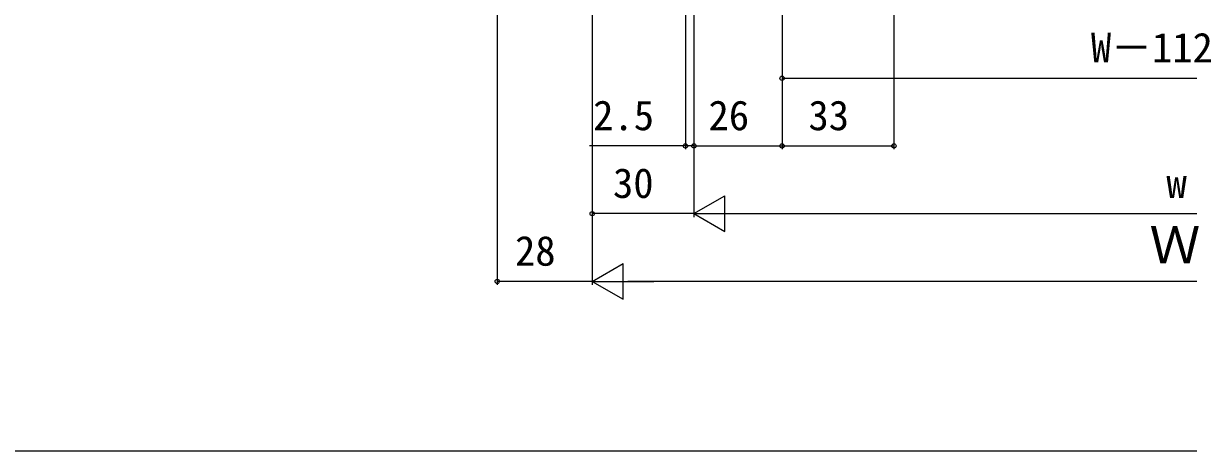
# Model space of a CAD drawing. Units: millimetres, scale not verified. Extents: x -525 to 525, y -783 to 778.
# Drawn here: x -342.8 to 0.9, y -782.7 to -656.5 of the extents above; entities that cross this region are included whole.
import ezdxf
from ezdxf.enums import TextEntityAlignment as Align

# ---------------------------------------------------------------- set-up
doc = ezdxf.new("R2010")
doc.units = ezdxf.units.MM
doc.header["$LTSCALE"] = 4
doc.layers.add('0-8_YKK_D', color=6, linetype='Continuous')
doc.layers.add('0-9_YKK_ZWAK', color=7, linetype='Continuous')
doc.styles.add('ＭＳ ゴシック', font='')
doc.styles.get('ＭＳ ゴシック').set_extended_font_data('MS Gothic')

msp = doc.modelspace()

# ---------------------------------------------------------------- linework, layer by layer
at = {"layer": '0-8_YKK_D'}
for p, q in [((-203, -480.199), (-203, -733.7)), ((-86, -515.699), (-86, -693.7)), ((-175, -530.199), (-175, -713.7)), ((-175, -530.199), (-175, -733.7)), ((-175, -530.199), (-175, -733.7)), ((-119, -530.199), (-119, -693.7)), ((-119, -530.199), (-119, -693.7)), ((-119, -530.199), (-119, -673.7)), ((-147.5, -544.699), (-147.5, -693.7)), ((-145, -545.199), (-145, -693.7)), ((-145, -545.199), (-145, -713.7)), ((-145, -545.199), (-145, -693.7)), ((-145, -545.199), (-145, -713.7)), ((-119, -672.7), (119, -672.7)), ((-147.5, -692.7), (-175.827, -692.7)), ((-145, -692.7), (-147.5, -692.7)), ((-145, -692.7), (-142.45, -692.7)), ((-145, -692.7), (-119, -692.7)), ((-119, -692.7), (-86, -692.7)), ((-145, -712.7), (-135.907, -707.45)), ((-135.907, -717.95), (-135.907, -707.45)), ((-145, -712.7), (-175, -712.7)), ((-145, -712.7), (-135.907, -717.95)), ((-145, -712.7), (-126.813, -712.7)), ((-134.5, -712.7), (134.5, -712.7)), ((-175, -732.7), (-165.907, -727.45)), ((-165.907, -737.95), (-165.907, -727.45)), ((-175, -732.7), (-203, -732.7)), ((-175, -732.7), (-165.907, -737.95)), ((-175, -732.7), (-156.813, -732.7)), ((164.5, -732.7), (-164.5, -732.7))]:
    msp.add_line(p, q, dxfattribs=at)
for centre in [(-119, -672.7), (-147.5, -692.7), (-145, -692.7), (-145, -692.7), (-119, -692.7), (-119, -692.7), (-86, -692.7), (-175, -712.7), (-203, -732.7)]:
    msp.add_circle(centre, 0.637, dxfattribs=at)
at = {"layer": '0-9_YKK_ZWAK'}
msp.add_lwpolyline([(-525, -782.7), (525, -782.7), (525, 747.3)], dxfattribs=at)

# ---------------------------------------------------------------- texts
at = {"layer": '0-8_YKK_D', "style": 'ＭＳ ゴシック'}
for s, height, p in [('W－112', 8.798, (-27.92, -670.7)), ('2.5', 8.798, (-174.714, -690.7)), ('26', 8.798, (-140.693, -690.7)), ('33', 8.798, (-111.227, -690.7)), ('30', 8.798, (-168.864, -710.7)), ('w', 8.798, (-5.659, -710.7)), ('Ｗ', 11, (-10.653, -730.7)), ('28', 8.798, (-197.761, -730.7))]:
    msp.add_text(s, height=height, dxfattribs=at).set_placement(p, align=Align.BOTTOM_LEFT)

doc.saveas('drawing.dxf')
